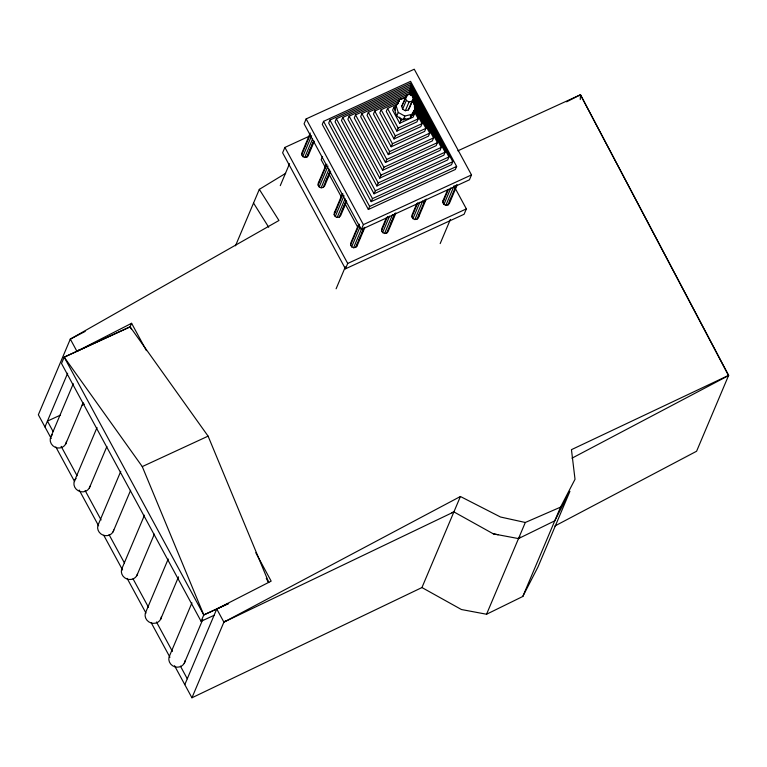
<?xml version="1.0" encoding="UTF-8"?>
<svg xmlns="http://www.w3.org/2000/svg" width="767" height="767" viewBox="0 0 767 767"><rect width="100%" height="100%" fill="white"/><g stroke="black" fill="none" stroke-linecap="round" stroke-linejoin="round"><path stroke-width="1.15" d="M580.274 99.537L580.456 94.753L457.861 150.821M314.23 141.425L308.2 155.701L306.8 157.158L304.729 157.503L302.783 156.612L301.709 154.819L301.91 152.815L310.261 133.046M308.2 155.701L308.401 153.697M330.635 171.722L324.604 185.998L323.195 187.455L321.133 187.8L319.187 186.908L318.104 185.115L318.305 183.112L326.196 164.445M346.684 201.376L340.653 215.652L339.254 217.099L337.183 217.445L335.237 216.553L334.163 214.76L334.364 212.756L342.245 194.089M364.948 227.281L357.058 245.948L355.658 247.396L353.587 247.741L351.641 246.849L350.567 245.056L350.768 243.053L358.649 224.386M357.058 245.948L357.259 243.944M395.925 213.034L388.044 231.701L386.635 233.158L384.564 233.504L382.618 232.602L381.544 230.819L381.745 228.806L386.386 217.828M426.251 199.094L418.36 217.761L416.96 219.209L414.889 219.554L412.943 218.662L411.869 216.869L412.071 214.865L416.711 203.888M418.36 217.761L419.491 213.562M457.228 184.847L449.347 203.514L447.938 204.971L445.867 205.316L443.92 204.415L442.847 202.622L443.048 200.618L447.688 189.641M285.631 173.352L259.323 189.363L278.958 220.493L70.315 339.091L38.35 414.765L51.245 438.523M146.42 350.653L131.608 323.291L130.102 326.847L64.198 357.154L61.513 363.491L201.088 621.299L214.06 615.335M44.965 426.951L67.659 373.222M70.315 339.091L76.921 351.296L79.998 349.464M51.121 436.222L73.296 383.711M65.607 444.218L83.172 402.646M74.85 480.046L97.026 427.535M89.336 488.042L106.901 446.471M120.755 471.36L98.569 523.871A8.284 7.756 22.9 0 0 102.951 535.078A8.284 7.756 22.9 0 0 113.813 529.987M113.065 531.867L130.62 490.295M235.479 245.804L259.323 189.363M309.926 135.912L284.893 147.427L282.62 152.796L345.438 268.824L464.093 214.261L466.365 208.892L455.042 187.992M306.148 118.923L304.087 123.803L361.324 229.515L469.433 179.814L471.494 174.924L414.257 69.212L306.148 118.923L363.385 224.635L353.587 247.741M280.271 185.652L289.562 163.668M144.484 515.184L122.298 567.695A8.284 7.756 22.9 0 0 126.68 578.903A8.284 7.756 22.9 0 0 137.542 573.812M301.709 154.819L310.06 135.05M302.783 156.612L311.594 135.74M304.729 157.503L312.61 138.837M306.8 157.158L313.751 140.687M309.331 151.502L310.721 148.213M311.651 146.018L313.041 142.72M323.559 121.359L322.284 124.388L368.352 209.477L455.358 169.469L456.633 166.439L410.575 81.35L323.559 121.359L369.627 206.448L368.352 209.477M136.794 575.691L154.349 534.129M329.954 120.074L328.679 123.094L371.199 201.635L451.523 164.704L452.798 161.684L410.278 83.143L329.954 120.074L372.484 198.615L371.199 201.635M336.358 118.78L335.074 121.8L374.056 193.802L447.679 159.948L448.954 156.919L409.981 84.926L336.358 118.78L375.331 190.772L374.056 193.802M322.581 156.43L321.181 159.718L325.687 168.031M342.753 117.485L341.468 120.515L376.904 185.959L443.844 155.183L445.119 152.163L409.683 86.709L342.753 117.485L378.189 182.939L376.904 185.959M318.104 185.115L326.924 164.243M319.187 186.908L327.998 166.036M349.148 116.191L347.873 119.221L379.761 178.126L439.999 150.428L441.274 147.398L409.386 88.493L349.148 116.191L381.036 175.097L379.761 178.126M321.133 187.8L329.014 169.133M323.195 187.455L330.155 170.983M326.196 180.705L327.586 177.407M328.516 175.212L329.906 171.913M355.543 114.897L354.268 117.926L382.618 170.284L436.155 145.663L437.439 142.643L409.089 90.276L355.543 114.897L383.893 167.264L382.618 170.284M168.213 559.018L146.027 611.529A8.284 7.756 22.9 0 0 150.917 622.909A8.284 7.756 22.9 0 0 161.444 616.639M410.479 95.185L408.792 92.059L361.938 113.612L360.663 116.632L385.465 162.451L432.32 140.907L433.595 137.878L412.742 99.355M408.495 93.852L368.333 112.318L367.057 115.338L388.323 154.608L428.475 136.143L429.76 133.122L412.416 101.081M407.124 96.134L374.737 111.023L373.452 114.053L391.17 146.775L424.64 131.387L425.915 128.357L414.285 106.881M160.524 619.525L178.538 576.861M334.163 214.76L342.974 193.898M335.237 216.553L344.047 195.69M399.339 101.359L381.132 109.729L379.847 112.759L394.027 138.942L420.795 126.632L422.08 123.602L414.707 109.988M337.183 217.445L345.073 198.778M339.254 217.099L346.214 200.628M342.255 210.35L345.965 201.568M398.092 103.583L387.527 108.435L386.252 111.464L396.875 131.099L416.96 121.867L418.236 118.837L413.758 110.573M395.983 106.201L393.922 107.15L392.646 110.17L399.732 123.266L413.116 117.111L414.401 114.082L413.308 112.068M413.202 101.359L415.378 108.224L413.816 111.934L410.335 118.032L403.231 119.777L396.683 116.162L394.506 109.297L399.559 99.489L405.638 97.984M397.987 103.2L399.559 99.489M396.683 116.162L398.246 112.452L396.079 105.587M191.942 602.843L169.756 655.354A8.284 7.756 22.9 0 0 174.646 666.744A8.284 7.756 22.9 0 0 185.173 660.464M401.716 106.354L406.874 95.041L409.818 94.312L412.541 95.817L413.451 98.665L409.731 107.457L408.293 109.988L405.34 110.716L402.617 109.211L401.716 106.354L406.874 95.041M402.617 109.211L406.328 100.419L405.427 97.572M399.732 123.266L401.007 120.237L405.129 118.339M405.34 110.716L409.051 101.925L412.004 101.196L413.451 98.665M396.875 131.099L398.159 128.07L418.236 118.837M394.027 138.942L395.302 135.912L422.08 123.602M391.17 146.775L392.455 143.745L425.915 128.357M388.323 154.608L389.598 151.588L429.76 133.122M403.231 119.777L404.803 116.066L411.898 114.321L415.378 108.224M350.567 245.056L359.378 224.194M385.465 162.451L386.741 159.421L433.595 137.878M408.293 109.988L412.004 101.196M351.641 246.849L359.991 227.08M336.109 288.785L345.39 266.801M345.438 268.824L347.71 263.455L466.365 208.892M355.658 247.396L363.539 228.729M410.335 118.032L411.898 114.321M359.119 239.553L360.509 236.255M361.439 234.06L364.22 227.473M201.088 621.299L203.782 614.933L228.624 603.514L203.773 614.952L64.198 357.154L130.102 326.847L208.097 436.145L268.766 582.441M184.243 663.35L202.728 619.592M184.799 684.634L216.754 608.979L271.163 581.127L255.785 552.719M381.544 230.819L387.575 216.543M382.618 232.602L389.578 216.131M384.564 233.504L392.455 214.827M386.635 233.158L394.986 213.389M390.566 224.204L391.956 220.915M392.886 218.72L395.197 213.226M174.531 665.698L191.942 697.788L223.897 622.133L225.728 620.637M411.869 216.869L417.9 202.593M412.943 218.662L419.904 202.191M414.889 219.554L422.77 200.887M416.96 219.209L425.311 199.449M423.672 203.677L425.062 200.379M442.847 202.622L448.417 189.449M443.92 204.415L450.881 187.944M445.867 205.316L454.217 185.547M447.938 204.971L456.288 185.202M450.008 200.408L450.938 198.212M455.109 188.327L456.509 185.039M440.181 243.59L450.402 219.4M191.942 697.788L421.946 587.551L460.411 496.498L500.506 517.016L525.309 522.48L560.543 507.14L575.02 479.279L571.453 449.663L728.65 375.341L580.456 94.753L566.631 101.838M421.946 587.551L461.427 609.525L486.546 614.242L525.309 522.48M486.546 614.242L522.806 596.467L560.543 507.14M728.65 375.341L696.589 451.245L554.819 526.028M522.806 596.467L537.983 566.947L569.939 491.302L554.771 520.822L518.502 538.587L493.382 533.87L453.901 511.896L451.686 512.768M394.506 109.297L396.251 106.249M318.305 183.112L319.714 181.654M334.364 212.756L335.764 211.309M443.048 200.618L444.457 199.171M518.502 538.587L520.247 536.986M216.754 608.979L223.897 622.133L460.411 496.498M571.971 458.187L728.545 375.59M70.305 339.119L85.175 331.43M76.93 351.276L131.608 323.291M223.897 622.133L453.901 511.896M64.198 357.154L142.269 466.595L208.097 436.145M410.278 115.97L414.401 114.082M383.893 167.264L437.439 142.643M381.036 175.097L441.274 147.398M378.189 182.939L445.119 152.163M375.331 190.772L448.954 156.919M372.484 198.615L452.798 161.684M369.627 206.448L456.633 166.439M363.385 224.635L471.494 174.924M60.459 415.1L47.439 421.093L53.144 431.61M82.174 405.12L84.341 404.123M493.382 533.87L498.138 534.762M406.328 100.419L409.051 101.925M398.246 112.452L404.803 116.066M253.541 203.044L268.699 227.253M61.139 446.336L77.112 475.789M85.108 490.506L101.091 519.959M109.077 534.685L124.494 563.083M133.055 578.855L148.462 607.253M156.458 621.979L172.431 651.432M180.427 666.149L187.273 678.776M55.809 446.931L74.639 481.638M79.212 490.055L98.617 525.817M103.756 535.28L122.586 569.986M127.149 578.404L145.989 613.111M151.128 622.574L169.958 657.281M393.922 107.15L395.561 110.17M399.377 117.217L401.007 120.237M387.527 108.435L398.159 128.07M381.132 109.729L395.302 135.912M374.737 111.023L392.455 143.745M368.333 112.318L389.598 151.588M361.938 113.612L386.741 159.421M329.062 174.272L341.44 197.129M344.814 203.36L357.748 227.262M284.893 147.427L347.71 263.455M130.102 326.847L131.243 328.947M266.264 578.328L268.536 582.537M580.456 94.753L727.988 374.536M142.269 466.595L203.782 614.933M90.084 486.153A8.284 7.756 22.9 0 1 78.244 490.784A8.284 7.756 22.9 0 1 76.096 478.435M66.528 441.332A8.284 7.756 22.9 0 1 54.994 447.199A8.284 7.756 22.9 0 1 52.367 434.611"/></g></svg>
